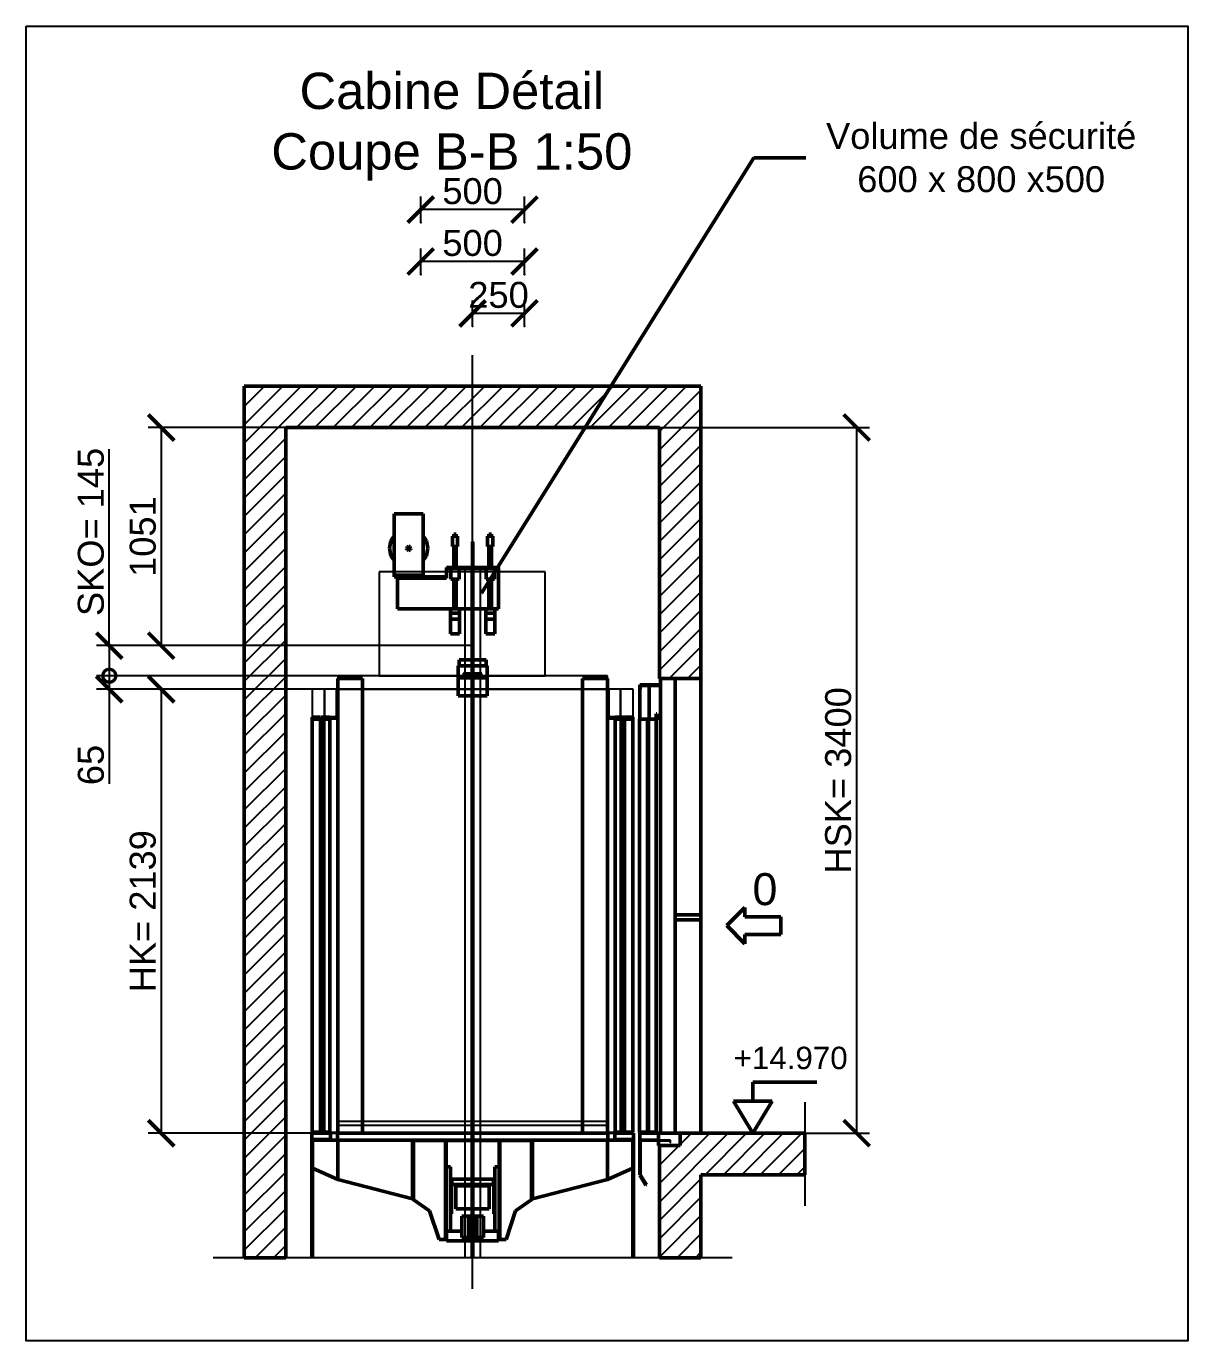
# Model space of a CAD drawing. Header units: millimetres. Extents: x -1795 to 75982, y -13206 to 25154.
# Drawn here: x 70388 to 75982, y -250 to 6083 of the extents above; entities that cross this region are included whole.
import ezdxf

# ---------------------------------------------------------------- set-up
doc = ezdxf.new("R2010")
doc.units = ezdxf.units.MM
doc.linetypes.add('AM_ISO02W050', pattern=[7.5, 6, -1.5])
doc.linetypes.add('AM_ISO08W050', pattern=[18, 12, -1.5, 3, -1.5])
for name, color, linetype, lineweight in [('AM_0', 7, 'Continuous', 50), ('AM_5', 3, 'Continuous', 25), ('LDCar-AM_0', 7, 'Continuous', 50), ('LDCar-AM_3', 6, 'AM_ISO02W050', 25), ('LDCar-AM_4', 3, 'Continuous', 25), ('LDCar-AM_6', 2, 'Continuous', 35), ('LDCar-AM_7', 4, 'AM_ISO08W050', 25), ('LDCarFrame-AM_0', 7, 'Continuous', 50), ('LDCarFrame-AM_3', 6, 'AM_ISO02W050', 25), ('LDCarFrame-AM_6', 2, 'Continuous', 35), ('LDForces-AM_0', 7, 'Continuous', 50), ('LDForces-AM_3', 6, 'AM_ISO02W050', 25), ('LDForces-AM_6', 2, 'Continuous', 35), ('LDGovernor-AM_0', 7, 'Continuous', 50), ('LDGovernor-AM_6', 2, 'Continuous', 35), ('LDGuides-AM_3', 6, 'AM_ISO02W050', 25), ('LDGuides-AM_6', 2, 'Continuous', 35), ('LDRefugeSpace-AM_3', 6, 'AM_ISO02W050', 25), ('LDRefugeSpace-AM_6', 2, 'Continuous', 35), ('LDShaft-AM_0', 7, 'Continuous', 50), ('LDShaft-AM_4', 3, 'Continuous', 25), ('LDShaft-AM_5', 3, 'Continuous', 25), ('LDShaft-AM_6', 2, 'Continuous', 35), ('LDShaft-AM_7', 4, 'AM_ISO08W050', 25), ('LDShaft-AM_8', 1, 'Continuous', 25)]:
    doc.layers.add(name, color=color, linetype=linetype, lineweight=lineweight)
doc.layers.add('AM_VIEWS', color=1, linetype='Continuous', lineweight=25, plot=False)
doc.styles.add('LD', font='ARIALUNI.TTF')
doc.dimstyles.new('LIFT', dxfattribs={"dimtxt": 2.5, "dimasz": 2.5, "dimexe": 1.25, "dimexo": 0, "dimgap": 0.5, "dimtad": 1, "dimdec": 0, "dimzin": 1, "dimdsep": 46, "dimtxsty": 'LD', "dimblk": 'ARCHTICK', "dimcen": 0, "dimdle": 1, "dimclrd": 3, "dimclre": 3, "dimclrt": 4, "dimadec": 0, "dimazin": 0, "dimtp": 0.1, "dimtm": 0.1, "dimtfac": 0.71, "dimtdec": 0, "dimtix": 1, "dimtmove": 0, "dimatfit": 3, "dimfxl": 1, "dimtolj": 1, "dimarcsym": 0})

# ---------------------------------------------------------------- blocks, each defined once
blk = doc.blocks.new('LD_20150423131208_0000014A')
at = {"layer": 'LDShaft-AM_8'}
for p, q in [((-2000, 22306.8), (-1636.8, 22670)), ((-2000, 22395.2), (-1725.2, 22670)), ((-2000, 22483.6), (-1813.6, 22670)), ((-2000, 22572), (-1902, 22670)), ((-2000, 22660.3), (-1990.3, 22670)), ((-1748.4, 22470), (-1548.4, 22670)), ((-1660, 22470), (-1460, 22670)), ((-1571.6, 22470), (-1371.6, 22670)), ((-1483.2, 22470), (-1283.2, 22670)), ((-1394.9, 22470), (-1194.9, 22670)), ((-1306.5, 22470), (-1106.5, 22670)), ((-1218.1, 22470), (-1018.1, 22670)), ((-1129.7, 22470), (-929.7, 22670)), ((-1041.3, 22470), (-841.3, 22670)), ((-952.9, 22470), (-752.9, 22670)), ((-864.5, 22470), (-664.5, 22670)), ((-776.1, 22470), (-576.1, 22670)), ((-687.7, 22470), (-487.7, 22670)), ((-599.4, 22470), (-399.4, 22670)), ((-511, 22470), (-311, 22670)), ((-422.6, 22470), (-222.6, 22670)), ((-334.2, 22470), (-134.2, 22670)), ((-245.8, 22470), (-45.8, 22670)), ((-157.4, 22470), (42.6, 22670)), ((-69, 22470), (131, 22670)), ((0, 22450.6), (200, 22650.6)), ((0, 22362.3), (200, 22562.3)), ((0, 22273.9), (200, 22473.9)), ((-2000, 22218.4), (-1800, 22418.4)), ((0, 22185.5), (200, 22385.5)), ((-2000, 22130), (-1800, 22330)), ((0, 22097.1), (200, 22297.1)), ((-2000, 22041.6), (-1800, 22241.6)), ((0, 22008.7), (200, 22208.7)), ((-2000, 21953.2), (-1800, 22153.2)), ((0, 21920.3), (200, 22120.3)), ((-2000, 21864.9), (-1800, 22064.9)), ((0, 21831.9), (200, 22031.9)), ((-2000, 21776.5), (-1800, 21976.5)), ((0, 21743.5), (200, 21943.5)), ((-2000, 21688.1), (-1800, 21888.1)), ((0, 21655.1), (200, 21855.1)), ((-2000, 21599.7), (-1800, 21799.7)), ((0, 21566.8), (200, 21766.8)), ((-2000, 21511.3), (-1800, 21711.3)), ((0, 21478.4), (200, 21678.4)), ((-2000, 21422.9), (-1800, 21622.9)), ((-2000, 21334.5), (-1800, 21534.5)), ((0, 21390), (200, 21590)), ((0, 21301.6), (200, 21501.6)), ((-2000, 21246.1), (-1800, 21446.1)), ((46.8, 21260), (200, 21413.2)), ((-2000, 21157.7), (-1800, 21357.7)), ((135.2, 21260), (200, 21324.8)), ((-2000, 21069.4), (-1800, 21269.4)), ((-2000, 20981), (-1800, 21181)), ((-2000, 20892.6), (-1800, 21092.6)), ((-2000, 20804.2), (-1800, 21004.2)), ((-2000, 20715.8), (-1800, 20915.8)), ((-2000, 20627.4), (-1800, 20827.4)), ((-2000, 20539), (-1800, 20739)), ((-2000, 20450.6), (-1800, 20650.6)), ((-2000, 20362.3), (-1800, 20562.3)), ((-2000, 20273.9), (-1800, 20473.9)), ((-2000, 20185.5), (-1800, 20385.5)), ((-2000, 20097.1), (-1800, 20297.1)), ((-2000, 20008.7), (-1800, 20208.7)), ((-2000, 19920.3), (-1800, 20120.3)), ((-2000, 19831.9), (-1800, 20031.9)), ((-2000, 19743.5), (-1800, 19943.5)), ((-2000, 19655.1), (-1800, 19855.1)), ((-2000, 19566.8), (-1800, 19766.8)), ((-2000, 19478.4), (-1800, 19678.4)), ((-2000, 19390), (-1800, 19590)), ((-2000, 19301.6), (-1800, 19501.6)), ((-2000, 19213.2), (-1800, 19413.2)), ((-2000, 19124.8), (-1800, 19324.8)), ((-2000, 19036.4), (-1800, 19236.4)), ((-2000, 18948), (-1800, 19148)), ((0, 18738.3), (331.7, 19070)), ((0, 18826.7), (243.3, 19070)), ((100, 19015.1), (154.9, 19070)), ((220.1, 18870), (420.1, 19070)), ((308.4, 18870), (508.4, 19070)), ((396.8, 18870), (596.8, 19070)), ((485.2, 18870), (685.2, 19070)), ((-2000, 18859.7), (-1800, 19059.7)), ((0, 18915.1), (94.9, 19010)), ((0, 19003.5), (6.5, 19010)), ((-2000, 18771.3), (-1800, 18971.3)), ((573.6, 18870), (700, 18996.4)), ((-2000, 18682.9), (-1800, 18882.9)), ((662, 18870), (700, 18908)), ((0, 18649.9), (200, 18849.9)), ((-2000, 18594.5), (-1800, 18794.5)), ((0, 18561.6), (200, 18761.6)), ((-2000, 18506.1), (-1800, 18706.1)), ((0, 18473.2), (200, 18673.2)), ((-1947.7, 18470), (-1800, 18617.7)), ((85.2, 18470), (200, 18584.8)), ((-1859.3, 18470), (-1800, 18529.3)), ((173.6, 18470), (200, 18496.4))]:
    blk.add_line(p, q, dxfattribs=at)
blk = doc.blocks.new('LD_20150423131208_0000014B')
at = {"layer": 'LDShaft-AM_0'}
for p, q in [((-857.2, 21672.4), (455.2, 23770)), ((455.2, 23770), (705.2, 23770))]:
    blk.add_line(p, q, dxfattribs=at)
blk.add_solid([(-950, 21524), (-881.9, 21687.8), (-832.5, 21656.9), (-950, 21524)], dxfattribs=at)
at = {"layer": 'LDShaft-AM_0', "insert": (1550, 23770), "char_height": 125, "attachment_point": 5, "style": 'LD'}
blk.add_mtext('\\fArial Unicode MS|b0|i0|u0;\\C256;Volume de sécurité\\P600 x 800 x500 ', dxfattribs=at)
blk = doc.blocks.new('LD_20150423131208_0000014C')
at = {"layer": 'LDShaft-AM_0'}
for p, q in [((-1820, 22670), (-2000, 22670)), ((-2000, 22670), (-2000, 18470)), ((-1800, 22670), (-1820, 22670)), ((0, 22670), (-1800, 22670)), ((20, 22670), (0, 22670)), ((200, 22670), (20, 22670)), ((200, 21260), (200, 22670)), ((-1800, 18470), (-1800, 22470)), ((-1800, 22470), (0, 22470)), ((0, 22470), (0, 21260)), ((0, 21260), (20, 21260)), ((20, 21260), (200, 21260)), ((200, 20122.5), (200, 21260)), ((75.5, 20122.5), (200, 20122.5)), ((200, 20097.5), (75.5, 20097.5)), ((200, 20097.5), (200, 20122.5)), ((200, 19070), (200, 20097.5)), ((100, 19069.9999), (100, 19010)), ((200, 19069.9999), (100, 19069.9999)), ((700, 19069.9999), (200, 19069.9999)), ((700, 18869.9999), (700, 19069.9999)), ((20, 19010), (0, 19010)), ((0, 19010), (0, 18470)), ((100, 19010), (20, 19010)), ((200, 18470), (200, 18869.9999)), ((200, 18869.9999), (700, 18869.9999)), ((-2000, 18470), (-1820, 18470)), ((-1820, 18470), (-1800, 18470)), ((0, 18470), (20, 18470)), ((20, 18470), (200, 18470))]:
    blk.add_line(p, q, dxfattribs=at)
blk = doc.blocks.new('_ArchTick')
at = {"color": 0, "linetype": 'ByBlock', "const_width": 0.15}
blk.add_lwpolyline([(-0.5, -0.5), (0.5, 0.5)], dxfattribs=at)
blk = doc.blocks.new('*D626')
at = {"layer": 'LDShaft-AM_5', "color": 3, "transparency": 16777216}
for p, q in [((73437.6, 4150), (74450.1, 4150)), ((74387.6, 4150), (74387.6, 750)), ((73437.6, 750), (74450.1, 750))]:
    blk.add_line(p, q, dxfattribs=at)
for p in [(73438.1, 4150), (73438.1, 750)]:
    blk.add_point(p, dxfattribs=at)
at = {"layer": 'LDShaft-AM_5', "color": 3, "transparency": 16777216, "xscale": 125, "yscale": 125, "zscale": 125}
for p, rotation in [((74387.6, 4150), 90), ((74387.6, 750), 270)]:
    blk.add_blockref('_ArchTick', p, dxfattribs=dict(at, rotation=rotation))
at = {"layer": 'LDShaft-AM_5', "color": 4, "transparency": 16777216, "insert": (74362.6, 2450), "char_height": 125, "attachment_point": 8, "rotation": 90, "style": 'LD'}
blk.add_mtext('HSK= 3400', dxfattribs=at)
blk = doc.blocks.new('*D628')
at = {"layer": 'AM_5', "color": 3, "transparency": 16777216}
for p, q in [((72287.6, 5137.5), (72287.6, 5262.5)), ((72787.6, 5137.5), (72787.6, 5262.5)), ((72787.6, 5200), (72287.6, 5200))]:
    blk.add_line(p, q, dxfattribs=at)
for p in [(72287.6, 5138), (72787.6, 5138)]:
    blk.add_point(p, dxfattribs=at)
at = {"layer": 'AM_5', "color": 3, "transparency": 16777216, "xscale": 125, "yscale": 125, "zscale": 125, "rotation": 180}
blk.add_blockref('_ArchTick', (72287.6, 5200), dxfattribs=at)
at = {"layer": 'AM_5', "color": 3, "transparency": 16777216, "xscale": 125, "yscale": 125, "zscale": 125}
blk.add_blockref('_ArchTick', (72787.6, 5200), dxfattribs=at)
at = {"layer": 'AM_5', "color": 4, "transparency": 16777216, "insert": (72537.6, 5225), "char_height": 125, "attachment_point": 8, "style": 'LD'}
blk.add_mtext('500', dxfattribs=at)
blk = doc.blocks.new('*D629')
at = {"layer": 'AM_5', "color": 3, "transparency": 16777216}
for p, q in [((72287.6, 4887.5), (72287.6, 5012.5)), ((72787.6, 4887.5), (72787.6, 5012.5)), ((72787.6, 4950), (72287.6, 4950))]:
    blk.add_line(p, q, dxfattribs=at)
for p in [(72287.6, 4888), (72787.6, 4888)]:
    blk.add_point(p, dxfattribs=at)
at = {"layer": 'AM_5', "color": 3, "transparency": 16777216, "xscale": 125, "yscale": 125, "zscale": 125, "rotation": 180}
blk.add_blockref('_ArchTick', (72287.6, 4950), dxfattribs=at)
at = {"layer": 'AM_5', "color": 3, "transparency": 16777216, "xscale": 125, "yscale": 125, "zscale": 125}
blk.add_blockref('_ArchTick', (72787.6, 4950), dxfattribs=at)
at = {"layer": 'AM_5', "color": 4, "transparency": 16777216, "insert": (72537.6, 4975), "char_height": 125, "attachment_point": 8, "style": 'LD'}
blk.add_mtext('500', dxfattribs=at)
blk = doc.blocks.new('*D630')
at = {"layer": 'AM_5', "color": 3, "transparency": 16777216}
for p, q in [((72537.6, 4637.5), (72537.6, 4762.5)), ((72787.6, 4637.5), (72787.6, 4762.5)), ((72787.6, 4700), (72537.6, 4700))]:
    blk.add_line(p, q, dxfattribs=at)
for p in [(72537.6, 4638), (72787.6, 4638)]:
    blk.add_point(p, dxfattribs=at)
at = {"layer": 'AM_5', "color": 3, "transparency": 16777216, "xscale": 125, "yscale": 125, "zscale": 125}
blk.add_blockref('_ArchTick', (72537.6, 4700), dxfattribs=at)
at = {"layer": 'AM_5', "color": 3, "transparency": 16777216, "xscale": 125, "yscale": 125, "zscale": 125, "rotation": 180}
blk.add_blockref('_ArchTick', (72787.6, 4700), dxfattribs=at)
at = {"layer": 'AM_5', "color": 4, "transparency": 16777216, "insert": (72662.6, 4725), "char_height": 125, "attachment_point": 8, "style": 'LD'}
blk.add_mtext('250', dxfattribs=at)
blk = doc.blocks.new('LD_20150423131208_0000014E')
at = {"layer": 'LDShaft-AM_4'}
blk.add_line((700, 150), (700, -350.0001), dxfattribs=at)
blk = doc.blocks.new('LD_20150423131208_0000014F')
at = {"layer": 'LDShaft-AM_0'}
for p, q in [((20.5, 2190), (-50, 2190)), ((-50, 2190), (-50, 0)), ((20.5, 0), (20.5, 2190)), ((-50, 0), (20.5, 0))]:
    blk.add_line(p, q, dxfattribs=at)
blk = doc.blocks.new('LD_20150423131208_00000150')
at = {"layer": 'LDShaft-AM_0'}
for p, q in [((700, 0), (-5, 0)), ((-5, 0), (-5, -60)), ((700, -0.0001), (700, 0)), ((-5, -60), (100, -60))]:
    blk.add_line(p, q, dxfattribs=at)
blk = doc.blocks.new('LD_20150423131208_00000151')
at = {"layer": 'LDCar-AM_0'}
for p, q in [((-150, 2160), (-150, 2140)), ((-50, 2160), (-150, 2160)), ((-147, 2140), (-147, 2157)), ((-147, 2157), (-50, 2157)), ((-104, 1995), (-104, 2157)), ((-104, 2157), (-104, 1995)), ((-150, 2140), (-150, 1995)), ((-150, 2140), (-147, 2140)), ((-113, 1995), (-151, 1995)), ((-151, 1995), (-151, 5)), ((-113, 5), (-113, 1995)), ((-70, 1995), (-108, 1995)), ((-108, 1995), (-108, 5)), ((-67, 2020), (-70, 2020)), ((-70, 2020), (-70, 2000)), ((-70, 2000), (-50, 2000)), ((-70, 5), (-70, 1995)), ((-67, 2003), (-67, 2020)), ((-50, 2003), (-67, 2003)), ((-151, 5), (-113, 5)), ((-150, 5), (-150, 0)), ((-60, 0), (-150, 0)), ((-150, 0), (-150, -34)), ((-150, 0), (-104, 0)), ((-108, 5), (-70, 5)), ((-104, 0), (-104, 5)), ((-104, 5), (-104, 0)), ((-104, 0), (-50, 0)), ((-60, -34), (-60, 0)), ((-147, -34), (-150, -34)), ((-150, -34), (-150, -200)), ((-150, -34), (-60, -34)), ((-147, -200), (-147, -34)), ((-150, -200), (-147, -200)), ((-147.2, -200.2), (-149.8, -201.8)), ((-149.8, -201.8), (-119.8, -250.8)), ((-117.2, -249.2), (-147.2, -200.2)), ((-119.8, -250.8), (-117.2, -249.2))]:
    blk.add_line(p, q, dxfattribs=at)
at = {"layer": 'LDCar-AM_3'}
for p, q in [((-113, 1995), (-151, 1995)), ((-151, 1995), (-151, 5)), ((-113, 5), (-113, 1995)), ((-70, 1995), (-108, 1995)), ((-108, 1995), (-108, 5)), ((-70, 5), (-70, 1995)), ((-151, 5), (-113, 5)), ((-108, 5), (-70, 5))]:
    blk.add_line(p, q, dxfattribs=at)
at = {"layer": 'LDCar-AM_7'}
for p, q in [((-147, -34), (-147, -37)), ((-1, -34), (-147, -34)), ((-147, -37), (-4, -37)), ((-4, -37), (-4, -46)), ((-4, -46), (-1, -46)), ((-1, -46), (-1, -34))]:
    blk.add_line(p, q, dxfattribs=at)
blk = doc.blocks.new('LD_ENTRY_R')
for p, q in [((0, 0), (141, 141)), ((141, 70), (141, 141)), ((0, 0), (141, -141)), ((141, 70), (422, 70)), ((422, -70), (422, 70)), ((141, -70), (422, -70)), ((141, -70), (141, -141))]:
    blk.add_line(p, q)
blk = doc.blocks.new('LD_20150423131208_00000152')
at = {"layer": 'LDCar-AM_0', "xscale": 0.617, "yscale": 0.617, "zscale": 0.617}
blk.add_blockref('LD_ENTRY_R', (0, 0), dxfattribs=at)
at = {"layer": 'LDCar-AM_0', "style": 'LD'}
blk.add_text('0', height=154.25, dxfattribs=at).set_placement((123.4, 98.72))
blk = doc.blocks.new('LD_ENTRY_FLOOR_R')
for p, q in [((0, 0), (-150, 250)), ((150, 250), (0, 0))]:
    blk.add_line(p, q)
at = {"layer": 'AM_0'}
for p, q in [((0, 398), (500, 398)), ((0, 250), (0, 398)), ((-150, 250), (150, 250))]:
    blk.add_line(p, q, dxfattribs=at)
blk = doc.blocks.new('LD_20150423131208_00000153')
at = {"layer": 'LDCar-AM_0', "xscale": 0.617, "yscale": 0.617, "zscale": 0.617}
blk.add_blockref('LD_ENTRY_FLOOR_R', (0, 0), dxfattribs=at)
at = {"layer": 'LDCar-AM_0', "style": 'LD'}
blk.add_text('+14.970', height=107.975, dxfattribs=at).set_placement((-92.55, 308.5))
blk = doc.blocks.new('LD_20150423131208_00000154')
at = {"layer": 'LDShaft-AM_7'}
blk.add_line((0, -750), (0, 3750), dxfattribs=at)
blk = doc.blocks.new('LD_20150423131208_00000155')
at = {"layer": 'LDCar-AM_3'}
for p, q in [((650, 2204), (-650, 2204)), ((-650, 2204), (-650, 2139)), ((650, 2139), (650, 2204)), ((-773, 2139), (-773, 4)), ((-713, 2139), (-773, 2139)), ((-713, 4), (-713, 2139)), ((-713, 2139), (-713, 4)), ((-650, 2139), (-713, 2139)), ((-650, 2139), (-650, 4)), ((650, 2139), (-650, 2139)), ((-650, 4), (-650, 2139)), ((-650, 2139), (650, 2139)), ((650, 4), (650, 2139)), ((650, 2139), (650, 4)), ((713, 2139), (650, 2139)), ((713, 4), (713, 2139)), ((713, 2139), (713, 4)), ((773, 2139), (713, 2139)), ((773, 4), (773, 2139)), ((-773, 4), (-713, 4)), ((-713, 4), (-650, 4)), ((-651.5, 4), (-686.5, 4)), ((-686.5, 4), (-686.5, 0)), ((-686.5, 0), (-651.5, 0)), ((-651.5, 0), (-651.5, 4)), ((651.5, 4), (-651.5, 4)), ((-651.5, 4), (-651.5, 0)), ((-651.5, 0), (651.5, 0)), ((-650, 4), (650, 4)), ((650, 4), (713, 4)), ((686.5, 4), (651.5, 4)), ((651.5, 4), (651.5, 0)), ((651.5, 0), (651.5, 4)), ((651.5, 0), (686.5, 0)), ((686.5, 0), (686.5, 4)), ((713, 4), (773, 4))]:
    blk.add_line(p, q, dxfattribs=at)
blk = doc.blocks.new('LD_20150423131208_00000156')
at = {"layer": 'LDRefugeSpace-AM_3'}
for p, q in [((400, 250), (-400, 250)), ((-400, 250), (-400, -250)), ((400, -250), (400, 250)), ((-400, -250), (400, -250))]:
    blk.add_line(p, q, dxfattribs=at)
blk = doc.blocks.new('LD_20150423131208_00000157')
at = {"layer": 'LDCarFrame-AM_0'}
for p, q in [((651.5, 33), (-651.5, 33)), ((-651.5, 33), (-651.5, 0)), ((-651.5, 0), (651.5, 0)), ((651.5, 0), (651.5, 33))]:
    blk.add_line(p, q, dxfattribs=at)
blk = doc.blocks.new('LD_20150423131208_00000158')
at = {"layer": 'LDForces-AM_3'}
for p, q in [((-3.7, 0), (-4, 0)), ((-4, 0), (-4, -3449)), ((-3.7, 0), (-4, 0)), ((-4, 0), (-3.7, 0)), ((-3.7, 0), (-4, 0)), ((-4, 0), (-4, -2937)), ((-2.8, 0), (-3.7, 0)), ((-3.7, 0), (-3.7, -3449)), ((-3.7, -3449), (-3.7, 0)), ((-2.8, 0), (-3.7, 0)), ((-1.5, 0), (-2.8, 0)), ((-2.8, 0), (-2.8, -3449)), ((-2.8, -3449), (-2.8, 0)), ((-1.5, 0), (-2.8, 0)), ((0, 0), (-1.5, 0)), ((-1.5, 0), (-1.5, -3449)), ((-1.5, -3449), (-1.5, 0)), ((0, 0), (-1.5, 0)), ((1.5, 0), (0, 0)), ((0, 0), (0, -3449)), ((0, -3449), (0, 0)), ((1.5, 0), (0, 0)), ((2.8, 0), (1.5, 0)), ((1.5, 0), (1.5, -3449)), ((1.5, -3449), (1.5, 0)), ((2.8, 0), (1.5, 0)), ((3.7, 0), (2.8, 0)), ((2.8, 0), (2.8, -3449)), ((2.8, -3449), (2.8, 0)), ((3.7, 0), (2.8, 0)), ((4, 0), (3.7, 0)), ((3.7, 0), (3.7, -3449)), ((3.7, -3449), (3.7, 0)), ((3.7, 0), (4, 0)), ((4, 0), (3.7, 0)), ((4, 0), (3.7, 0)), ((4, -3449), (4, 0)), ((4, -2937), (4, 0)), ((-3.7, 0), (-2.8, 0)), ((-2.8, 0), (-3.7, 0)), ((-2.8, 0), (-1.5, 0)), ((-1.5, 0), (-2.8, 0)), ((-1.5, 0), (0, 0)), ((0, 0), (-1.5, 0)), ((0, 0), (1.5, 0)), ((1.5, 0), (0, 0)), ((1.5, 0), (2.8, 0)), ((2.8, 0), (1.5, 0)), ((2.8, 0), (3.7, 0)), ((3.7, 0), (2.8, 0)), ((-3.7, -443), (-4, -443)), ((-4, -443), (-4, -2937)), ((-2.8, -442.9), (-3.7, -443)), ((-1.5, -442.9), (-2.8, -442.9)), ((0, -442.9), (-1.5, -442.9)), ((1.5, -442.9), (0, -442.9)), ((2.8, -442.9), (1.5, -442.9)), ((3.7, -443), (2.8, -442.9)), ((4, -443), (3.7, -443)), ((4, -2937), (4, -443)), ((-3.7, -609), (-4, -609)), ((-4, -609), (-4, -3449)), ((-3.7, -3449), (-3.7, -609)), ((-2.8, -609), (-3.7, -609)), ((-3.7, -609), (-3.7, -3449)), ((-2.8, -3449), (-2.8, -609)), ((-1.5, -609), (-2.8, -609)), ((-2.8, -609), (-2.8, -3449)), ((-1.5, -3449), (-1.5, -609)), ((0, -609), (-1.5, -609)), ((-1.5, -609), (-1.5, -3449)), ((0, -3449), (0, -609)), ((1.5, -609), (0, -609)), ((0, -609), (0, -3449)), ((1.5, -3449), (1.5, -609)), ((2.8, -609), (1.5, -609)), ((1.5, -609), (1.5, -3449)), ((2.8, -3449), (2.8, -609)), ((3.7, -609), (2.8, -609)), ((2.8, -609), (2.8, -3449)), ((3.7, -3449), (3.7, -609)), ((4, -609), (3.7, -609)), ((3.7, -609), (3.7, -3449)), ((4, -3449), (4, -609)), ((-3.7, -2937), (-4, -2937)), ((-4, -2937), (-3.7, -2937)), ((-4, -2937), (-3.7, -2937)), ((-4, -2937), (-3.7, -2937)), ((-2.8, -2936.9), (-3.7, -2937)), ((-3.7, -2937), (-2.8, -2936.9)), ((-3.7, -2937), (-2.8, -2937.1)), ((-3.7, -2937), (-2.8, -2937)), ((-1.5, -2936.9), (-2.8, -2936.9)), ((-2.8, -2936.9), (-1.5, -2936.9)), ((-2.8, -2937), (-1.5, -2937)), ((-2.8, -2937.1), (-1.5, -2937.1)), ((0, -2936.9), (-1.5, -2936.9)), ((-1.5, -2936.9), (0, -2936.9)), ((-1.5, -2937), (0, -2937)), ((-1.5, -2937.1), (0, -2937.1)), ((0, -2976.5), (-1.5, -2976.8)), ((1.5, -2936.9), (0, -2936.9)), ((0, -2936.9), (1.5, -2936.9)), ((0, -2937), (1.5, -2937)), ((0, -2937.1), (1.5, -2937.1)), ((1.5, -2976.8), (0, -2976.5)), ((2.8, -2936.9), (1.5, -2936.9)), ((1.5, -2936.9), (2.8, -2936.9)), ((1.5, -2937), (2.8, -2937)), ((1.5, -2937.1), (2.8, -2937.1)), ((3.7, -2937), (2.8, -2936.9)), ((2.8, -2936.9), (3.7, -2937)), ((2.8, -2937.1), (3.7, -2937)), ((2.8, -2937), (3.7, -2937)), ((3.7, -2937), (4, -2937)), ((4, -2937), (3.7, -2937)), ((3.7, -2937), (4, -2937)), ((3.7, -2937), (4, -2937)), ((-3.7, -2979), (-4, -2980.5)), ((-4, -2980.5), (-3.7, -2982)), ((-2.8, -2977.7), (-3.7, -2979)), ((-3.7, -2982), (-2.8, -2983.3)), ((-1.5, -2976.8), (-2.8, -2977.7)), ((-2.8, -2983.3), (-1.5, -2984.2)), ((-1.5, -2984.2), (0, -2984.5)), ((0, -2984.5), (1.5, -2984.2)), ((2.8, -2977.7), (1.5, -2976.8)), ((1.5, -2984.2), (2.8, -2983.3)), ((3.7, -2979), (2.8, -2977.7)), ((2.8, -2983.3), (3.7, -2982)), ((4, -2980.5), (3.7, -2979)), ((3.7, -2982), (4, -2980.5))]:
    blk.add_line(p, q, dxfattribs=at)
blk = doc.blocks.new('*D642')
at = {"layer": 'LDShaft-AM_5', "color": 3, "transparency": 16777216}
for p, q in [((72537.6, 4150), (70975.1, 4150)), ((71037.6, 4150), (71037.6, 3099)), ((72537.6, 3099), (70975.1, 3099))]:
    blk.add_line(p, q, dxfattribs=at)
for p in [(72537.1, 4150), (72537.1, 3099)]:
    blk.add_point(p, dxfattribs=at)
at = {"layer": 'LDShaft-AM_5', "color": 3, "transparency": 16777216, "xscale": 125, "yscale": 125, "zscale": 125}
for p, rotation in [((71037.6, 4150), 90), ((71037.6, 3099), 270)]:
    blk.add_blockref('_ArchTick', p, dxfattribs=dict(at, rotation=rotation))
at = {"layer": 'LDShaft-AM_5', "color": 4, "transparency": 16777216, "insert": (71012.6, 3624.5), "char_height": 125, "attachment_point": 8, "rotation": 90, "style": 'LD'}
blk.add_mtext('1051', dxfattribs=at)
blk = doc.blocks.new('_DotSmall')
at = {"color": 0, "linetype": 'ByBlock', "const_width": 0.5}
blk.add_lwpolyline([(-0.0625, 0, 1), (0.0625, 0, 1)], format="xyb", close=True, dxfattribs=at)
blk = doc.blocks.new('*D643')
at = {"layer": 'LDShaft-AM_5', "color": 3, "transparency": 16777216}
for p, q in [((70787.6, 3099), (70787.6, 4045)), ((72537.6, 3099), (70725.1, 3099)), ((70787.6, 3099), (70787.6, 2954)), ((72537.6, 2954), (70725.1, 2954))]:
    blk.add_line(p, q, dxfattribs=at)
for p in [(72537.1, 3099), (72537.1, 2954)]:
    blk.add_point(p, dxfattribs=at)
at = {"layer": 'LDShaft-AM_5', "color": 3, "transparency": 16777216, "xscale": 125, "yscale": 125, "zscale": 125}
for name, p, rotation in [('_ArchTick', (70787.6, 3099), 270), ('_DotSmall', (70787.6, 2954), 90)]:
    blk.add_blockref(name, p, dxfattribs=dict(at, rotation=rotation))
at = {"layer": 'LDShaft-AM_5', "color": 4, "transparency": 16777216, "insert": (70762.6, 3647), "char_height": 125, "attachment_point": 8, "rotation": 90, "style": 'LD'}
blk.add_mtext('SKO= 145', dxfattribs=at)
blk = doc.blocks.new('*D644')
at = {"layer": 'LDShaft-AM_5', "color": 3, "transparency": 16777216}
for p, q in [((72537.6, 2889), (70975.1, 2889)), ((71037.6, 2889), (71037.6, 750)), ((72537.6, 750), (70975.1, 750))]:
    blk.add_line(p, q, dxfattribs=at)
for p in [(72537.1, 2889), (72537.1, 750)]:
    blk.add_point(p, dxfattribs=at)
at = {"layer": 'LDShaft-AM_5', "color": 3, "transparency": 16777216, "xscale": 125, "yscale": 125, "zscale": 125}
for p, rotation in [((71037.6, 2889), 90), ((71037.6, 750), 270)]:
    blk.add_blockref('_ArchTick', p, dxfattribs=dict(at, rotation=rotation))
at = {"layer": 'LDShaft-AM_5', "color": 4, "transparency": 16777216, "insert": (71012.6, 1819.5), "char_height": 125, "attachment_point": 8, "rotation": 90, "style": 'LD'}
blk.add_mtext('HK= 2139', dxfattribs=at)
blk = doc.blocks.new('*D645')
at = {"layer": 'LDShaft-AM_5', "color": 3, "transparency": 16777216}
for p, q in [((72537.6, 2954), (70725.1, 2954)), ((70787.6, 2954), (70787.6, 2889)), ((72537.6, 2889), (70725.1, 2889)), ((70787.6, 2889), (70787.6, 2434))]:
    blk.add_line(p, q, dxfattribs=at)
for p in [(72537.1, 2954), (72537.1, 2889)]:
    blk.add_point(p, dxfattribs=at)
at = {"layer": 'LDShaft-AM_5', "color": 3, "transparency": 16777216, "xscale": 125, "yscale": 125, "zscale": 125}
for name, p, rotation in [('_DotSmall', (70787.6, 2954), 270), ('_ArchTick', (70787.6, 2889), 90)]:
    blk.add_blockref(name, p, dxfattribs=dict(at, rotation=rotation))
at = {"layer": 'LDShaft-AM_5', "color": 4, "transparency": 16777216, "insert": (70762.6, 2524), "char_height": 125, "attachment_point": 8, "rotation": 90, "style": 'LD'}
blk.add_mtext('65', dxfattribs=at)
blk = doc.blocks.new('LD_20150423131208_00000159')
at = {"layer": 'LDCar-AM_0'}
for p, q in [((-122, 2139), (-125, 2139)), ((-125, 2139), (-125, 2000)), ((-122, 2003), (-122, 2139)), ((-125, 2000), (-90, 2000)), ((-90, 2003), (-122, 2003)), ((-87.5, 2003), (-90, 2003)), ((-90, 2000), (-90, 2003)), ((-90, 2000), (-87.5, 2000)), ((-47.5, 2005), (-87.5, 2005)), ((-87.5, 2005), (-87.5, 5)), ((-47.5, 5), (-47.5, 2005)), ((-45, 2003), (-47.5, 2003)), ((-47.5, 2000), (-45, 2000)), ((-45, 2000), (-45, 2003)), ((-2.5, 2005), (-42.5, 2005)), ((-42.5, 2005), (-42.5, 5)), ((-2.5, 5), (-2.5, 2005)), ((0, 0), (-90, 0)), ((-90, 0), (-90, -30)), ((-87.5, 5), (-47.5, 5)), ((-42.5, 5), (-2.5, 5)), ((0, -30), (0, 0)), ((-125, -33), (-125, -223)), ((-3, -33), (-125, -33)), ((-90, -30), (0, -30)), ((0, -30), (-3, -30)), ((-3, -30), (-3, -600)), ((-3, -168), (-3, -33)), ((0, -600), (0, -30)), ((-125, -223), (-3, -168))]:
    blk.add_line(p, q, dxfattribs=at)
at = {"layer": 'LDCar-AM_3'}
for p, q in [((-47.5, 1990), (-87.5, 1990)), ((-87.5, 1990), (-87.5, 0)), ((-47.5, 0), (-47.5, 1990)), ((-2.5, 1990), (-42.5, 1990)), ((-42.5, 1990), (-42.5, 0)), ((-2.5, 0), (-2.5, 1990)), ((-87.5, 0), (-47.5, 0)), ((-42.5, 0), (-2.5, 0))]:
    blk.add_line(p, q, dxfattribs=at)
blk = doc.blocks.new('LD_20150423131208_0000015A')
at = {"layer": 'LDCar-AM_0'}
for p, q in [((125, 2139), (122, 2139)), ((122, 2139), (122, 2003)), ((125, 2000), (125, 2139)), ((2.5, 2005), (2.5, 5)), ((42.5, 2005), (2.5, 2005)), ((42.5, 5), (42.5, 2005)), ((47.5, 2003), (45, 2003)), ((45, 2003), (45, 2000)), ((45, 2000), (47.5, 2000)), ((47.5, 2005), (47.5, 5)), ((87.5, 2005), (47.5, 2005)), ((87.5, 5), (87.5, 2005)), ((122, 2003), (87.5, 2003)), ((87.5, 2000), (125, 2000)), ((0, 0), (0, -30)), ((90, 0), (0, 0)), ((2.5, 5), (42.5, 5)), ((47.5, 5), (87.5, 5)), ((90, -30), (90, 0)), ((3, -30), (0, -30)), ((0, -30), (0, -600)), ((0, -30), (90, -30)), ((3, -600), (3, -30)), ((125, -33), (3, -33)), ((3, -33), (3, -168)), ((125, -223), (125, -33)), ((3, -168), (125, -223))]:
    blk.add_line(p, q, dxfattribs=at)
at = {"layer": 'LDCar-AM_3'}
for p, q in [((42.5, 1990), (2.5, 1990)), ((2.5, 1990), (2.5, 0)), ((42.5, 0), (42.5, 1990)), ((87.5, 1990), (47.5, 1990)), ((47.5, 1990), (47.5, 0)), ((87.5, 0), (87.5, 1990)), ((2.5, 0), (42.5, 0)), ((47.5, 0), (87.5, 0))]:
    blk.add_line(p, q, dxfattribs=at)
blk = doc.blocks.new('LD_20150423131208_0000015B')
at = {"layer": 'LDCarFrame-AM_0'}
for p, q in [((70, 2284), (-70, 2284)), ((-70, 2284), (-70, 2281)), ((-70, 2281), (-70, 2230)), ((70, 2281), (70, 2284)), ((70, 2230), (70, 2281)), ((-530, 2223.5), (-650, 2223.5)), ((-650, 2223.5), (-650, 33)), ((-530, 33), (-530, 2223.5)), ((-70, 2230), (-70, 2227)), ((70, 2230), (-70, 2230)), ((-70, 2230), (70, 2230)), ((-70, 2227), (-70, 2140)), ((-70, 2227), (70, 2227)), ((70, 2227), (70, 2230)), ((70, 2140), (70, 2227)), ((650, 2223.5), (530, 2223.5)), ((530, 2223.5), (530, 33)), ((650, 33), (650, 2223.5)), ((-70, 2140), (70, 2140)), ((-289, 0), (-650, 0)), ((-650, 0), (-650, -190)), ((-289, 0), (-289, -286)), ((-131, 0), (-289, 0)), ((-131, 0), (-131, -194)), ((-131, -3), (-131, 0)), ((131, 0), (-131, 0)), ((131, -194), (131, 0)), ((131, 0), (131, -3)), ((289, 0), (131, 0)), ((289, -286), (289, 0)), ((650, 0), (289, 0)), ((650, -190), (650, 0)), ((-131, -3), (-286, -3)), ((-286, -3), (-286, -286)), ((-286, -286), (-286, -3)), ((-286, -3), (-131, -3)), ((-284, -285), (-284, -3)), ((-131, -129), (-131, -3)), ((-128, -194), (-128, -3)), ((-128, -3), (128, -3)), ((128, -3), (128, -194)), ((131, -3), (131, -129)), ((286, -3), (131, -3)), ((131, -3), (286, -3)), ((284, -3), (284, -285)), ((286, -286), (286, -3)), ((286, -3), (286, -286)), ((-107, -129), (-128, -129)), ((-107, -439), (-107, -129)), ((-107, -189), (-107, -355)), ((-100, -189), (-107, -189)), ((100, -189), (-100, -189)), ((-100, -189), (-100, -215)), ((100, -215), (100, -189)), ((107, -189), (100, -189)), ((128, -129), (107, -129)), ((107, -129), (107, -439)), ((107, -355), (107, -189)), ((-650, -190), (-289, -283.7)), ((-131, -194), (-131, -200)), ((-131, -194), (-128, -194)), ((-131, -200), (-128, -200)), ((-128, -200), (-131, -200)), ((-131, -200), (-131, -255)), ((-128, -200), (-128, -194)), ((-128, -255), (-128, -200)), ((-102, -355), (-102, -194)), ((-102, -194), (-100, -194)), ((-100, -215), (100, -215)), ((100, -194), (102, -194)), ((102, -194), (102, -355)), ((128, -194), (128, -200)), ((128, -194), (131, -194)), ((128, -200), (131, -200)), ((131, -200), (128, -200)), ((128, -200), (128, -255)), ((131, -200), (131, -194)), ((131, -255), (131, -200)), ((289, -283.7), (650, -190)), ((-289, -286), (-286, -286)), ((-286, -284.5), (-284, -285)), ((-286, -286), (-207, -342)), ((-128, -255), (-131, -255)), ((-131, -255), (-131, -294)), ((-131, -255), (-128, -255)), ((-128, -294), (-131, -294)), ((-131, -294), (-131, -479)), ((-131, -294), (-128, -294)), ((-128, -294), (-128, -255)), ((-128, -479), (-128, -294)), ((131, -255), (128, -255)), ((128, -255), (128, -294)), ((128, -255), (131, -255)), ((131, -294), (128, -294)), ((128, -294), (128, -479)), ((128, -294), (131, -294)), ((131, -294), (131, -255)), ((131, -479), (131, -294)), ((207, -342), (286, -286)), ((284, -285), (286, -284.5)), ((286, -286), (289, -286)), ((-207, -342), (-161, -479)), ((-107, -355), (-102, -355)), ((102, -355), (107, -355)), ((161, -479), (207, -342)), ((-125, -439), (-125, -485)), ((-52, -439), (-125, -439)), ((125, -439), (52, -439)), ((125, -485), (125, -439)), ((-161, -479), (-131, -479)), ((-131, -479), (-128, -479)), ((-128, -479), (-125, -479)), ((-125, -485), (125, -485)), ((125, -479), (128, -479)), ((128, -479), (131, -479)), ((131, -479), (161, -479))]:
    blk.add_line(p, q, dxfattribs=at)
at = {"layer": 'LDCarFrame-AM_3'}
for p, q in [((-45, 2250), (-45, 2242)), ((45, 2250), (-45, 2250)), ((-45, 2242), (45, 2242)), ((-41.9, 2250.6), (-42.8, 2250)), ((-42.8, 2242), (-41.9, 2241.4)), ((-40, 2251), (-41.9, 2250.6)), ((-41.9, 2241.4), (-40, 2241)), ((-38.1, 2250.6), (-40, 2251)), ((-40, 2241), (-38.1, 2241.4)), ((-37.2, 2250), (-38.1, 2250.6)), ((-38.1, 2241.4), (-37.2, 2242)), ((45, 2242), (45, 2250)), ((-648, 90), (-648, 70)), ((648, 90), (-648, 90)), ((-648, 70), (-648, 0)), ((648, 70), (-648, 70)), ((648, 70), (648, 90)), ((648, 0), (648, 70)), ((-648, 0), (648, 0))]:
    blk.add_line(p, q, dxfattribs=at)
blk = doc.blocks.new('LD_20150423131208_0000015C')
at = {"layer": 'LDGuides-AM_3'}
for p, q in [((-5, 2143.5), (-37.5, 2143.5)), ((-37.5, 2143.5), (-37.5, -1176.5)), ((5, 2143.5), (-5, 2143.5)), ((-5, 2143.5), (-5, -1176.5)), ((-5, -1176.5), (-5, 2143.5)), ((5, 2143.5), (-5, 2143.5)), ((-5, 2143.5), (-5, -1176.5)), ((5, -1176.5), (5, 2143.5)), ((5, -1176.5), (5, 2143.5)), ((37.5, 2143.5), (5, 2143.5)), ((5, 2143.5), (5, -1176.5)), ((37.5, -1176.5), (37.5, 2143.5))]:
    blk.add_line(p, q, dxfattribs=at)
blk = doc.blocks.new('LD_20150423131208_0000015D')
at = {"layer": 'LDCarFrame-AM_0'}
for p, q in [((80, 55), (-80, 55)), ((-80, 55), (-80, -55)), ((80, -55), (80, 55)), ((-80, -55), (80, -55))]:
    blk.add_line(p, q, dxfattribs=at)
blk = doc.blocks.new('LD_20150423131208_0000015E')
at = {"layer": 'LDGovernor-AM_0'}
for p, q in [((70, 166), (-70, 166)), ((-70, 166), (-70, -130)), ((70, -130), (70, 166)), ((-85.9, 35.6), (-93, 0)), ((-93, 0), (-85.9, -35.6)), ((-70, 59.4), (-85.9, 35.6)), ((-9.2, 3.8), (-10, 0)), ((-10, 0), (-9.2, -3.8)), ((-7.1, 7.1), (-9.2, 3.8)), ((-3.8, 9.2), (-7.1, 7.1)), ((0, 10), (-3.8, 9.2)), ((3.8, 9.2), (0, 10)), ((7.1, 7.1), (3.8, 9.2)), ((9.2, 3.8), (7.1, 7.1)), ((10, 0), (9.2, 3.8)), ((9.2, -3.8), (10, 0)), ((85.9, 35.6), (70, 59.4)), ((93, 0), (85.9, 35.6)), ((85.9, -35.6), (93, 0)), ((-85.9, -35.6), (-70, -59.4)), ((-9.2, -3.8), (-7.1, -7.1)), ((-7.1, -7.1), (-3.8, -9.2)), ((-3.8, -9.2), (0, -10)), ((0, -10), (3.8, -9.2)), ((3.8, -9.2), (7.1, -7.1)), ((7.1, -7.1), (9.2, -3.8)), ((70, -59.4), (85.9, -35.6)), ((433, -92), (183, -92)), ((183, -92), (183, -98)), ((203, -98), (183, -98)), ((183, -98), (183, -144)), ((183, -98), (433, -98)), ((243, -98), (203, -98)), ((203, -98), (203, -148)), ((373, -98), (243, -98)), ((243, -148), (243, -98)), ((413, -98), (373, -98)), ((373, -98), (373, -148)), ((433, -98), (413, -98)), ((413, -148), (413, -98)), ((433, -98), (433, -92)), ((433, -292), (433, -98)), ((50, -130), (-70, -130)), ((-70, -130), (-70, -138)), ((-70, -130), (70, -130)), ((-70, -138), (50, -138)), ((-53, -138), (-53, -144)), ((183, -138), (-53, -138)), ((-53, -144), (-53, -292)), ((183, -144), (-53, -144)), ((-53, -144), (183, -144)), ((50, -138), (50, -130)), ((183, -144), (183, -138)), ((203, -148), (243, -148)), ((373, -148), (413, -148)), ((-53, -292), (183, -292)), ((183, -292), (217, -292)), ((229, -292), (387, -292)), ((399, -292), (433, -292))]:
    blk.add_line(p, q, dxfattribs=at)
blk = doc.blocks.new('LD_20150423131208_0000015F')
at = {"layer": 'LDCarFrame-AM_0'}
for p, q in [((65, 81), (-65, 81)), ((-65, 81), (-65, 51)), ((65, 51), (65, 81)), ((-65, 51), (65, 51))]:
    blk.add_line(p, q, dxfattribs=at)
blk = doc.blocks.new('LD_20150423131208_00000160')
at = {"layer": 'LDCarFrame-AM_0'}
for p, q in [((-52, 51), (-52, -51)), ((-20, 51), (-52, 51)), ((-20, -51), (-20, 51)), ((-20, 51), (-20, -51)), ((-15, 51), (-20, 51)), ((-6, 51), (-15, 51)), ((-6, -51), (-6, 51)), ((6, 51), (-6, 51)), ((15, 51), (6, 51)), ((6, 51), (6, -51)), ((20, 51), (15, 51)), ((20, -51), (20, 51)), ((20, 51), (20, -51)), ((52, 51), (20, 51)), ((52, -51), (52, 51)), ((-52, -51), (-20, -51)), ((-20, -51), (-15, -51)), ((-15, -51), (-6, -51)), ((-6, -51), (6, -51)), ((6, -51), (15, -51)), ((15, -51), (20, -51)), ((20, -51), (52, -51))]:
    blk.add_line(p, q, dxfattribs=at)
blk = doc.blocks.new('LD_20150423131208_00000162')
at = {"layer": 'LDForces-AM_0'}
for p, q in [((-96.5, 470), (-97.5, 470)), ((-97.5, 470), (-97.5, 420)), ((-96.5, 470), (-97.5, 470)), ((-97.5, 470), (-97.5, 420)), ((-93.8, 470), (-96.5, 470)), ((-93.8, 470), (-96.5, 470)), ((-89.8, 470), (-93.8, 470)), ((-89.8, 470), (-93.8, 470)), ((-90.5, 480), (-91, 480)), ((-91, 480), (-91, 470)), ((-90.5, 480), (-91, 480)), ((-91, 480), (-91, 470)), ((-89.2, 480), (-90.5, 480)), ((-89.2, 480), (-90.5, 480)), ((-85, 470), (-89.8, 470)), ((-85, 470), (-89.8, 470)), ((-87.3, 480), (-89.2, 480)), ((-87.3, 480), (-89.2, 480)), ((-85, 480), (-87.3, 480)), ((-85, 480), (-87.3, 480)), ((-82.7, 480), (-85, 480)), ((-82.7, 480), (-85, 480)), ((-80.2, 470), (-85, 470)), ((-80.2, 470), (-85, 470)), ((-80.8, 480), (-82.7, 480)), ((-80.8, 480), (-82.7, 480)), ((-79.5, 480), (-80.8, 480)), ((-79.5, 480), (-80.8, 480)), ((-76.2, 470), (-80.2, 470)), ((-76.2, 470), (-80.2, 470)), ((-79, 480), (-79.5, 480)), ((-79, 480), (-79.5, 480)), ((-79, 470), (-79, 480)), ((-79, 470), (-79, 480)), ((-73.5, 470), (-76.2, 470)), ((-73.5, 470), (-76.2, 470)), ((-72.5, 470), (-73.5, 470)), ((-72.5, 470), (-73.5, 470)), ((-72.5, 420), (-72.5, 470)), ((-72.5, 420), (-72.5, 470)), ((73.5, 470), (72.5, 470)), ((72.5, 470), (72.5, 420)), ((73.5, 470), (72.5, 470)), ((72.5, 470), (72.5, 420)), ((76.2, 470), (73.5, 470)), ((76.2, 470), (73.5, 470)), ((80.2, 470), (76.2, 470)), ((80.2, 470), (76.2, 470)), ((79.5, 480), (79, 480)), ((79, 480), (79, 470)), ((79.5, 480), (79, 480)), ((79, 480), (79, 470)), ((80.8, 480), (79.5, 480)), ((80.8, 480), (79.5, 480)), ((85, 470), (80.2, 470)), ((85, 470), (80.2, 470)), ((82.7, 480), (80.8, 480)), ((82.7, 480), (80.8, 480)), ((85, 480), (82.7, 480)), ((85, 480), (82.7, 480)), ((87.3, 480), (85, 480)), ((87.3, 480), (85, 480)), ((89.8, 470), (85, 470)), ((89.8, 470), (85, 470)), ((89.2, 480), (87.3, 480)), ((89.2, 480), (87.3, 480)), ((90.5, 480), (89.2, 480)), ((90.5, 480), (89.2, 480)), ((93.8, 470), (89.8, 470)), ((93.8, 470), (89.8, 470)), ((91, 480), (90.5, 480)), ((91, 480), (90.5, 480)), ((91, 470), (91, 480)), ((91, 470), (91, 480)), ((96.5, 470), (93.8, 470)), ((96.5, 470), (93.8, 470)), ((97.5, 470), (96.5, 470)), ((97.5, 470), (96.5, 470)), ((97.5, 420), (97.5, 470)), ((97.5, 420), (97.5, 470)), ((-97.5, 420), (-96.5, 420)), ((-97.5, 420), (-96.5, 420)), ((-96.5, 420), (-93.8, 420)), ((-96.5, 420), (-93.8, 420)), ((-93.8, 420), (-89.8, 420)), ((-93.8, 420), (-89.8, 420)), ((-91, 420), (-91, 320)), ((-91, 420), (-91, 320)), ((-89.8, 420), (-85, 420)), ((-89.8, 420), (-85, 420)), ((-85, 420), (-80.2, 420)), ((-85, 420), (-80.2, 420)), ((-80.2, 420), (-76.2, 420)), ((-80.2, 420), (-76.2, 420)), ((-79, 320), (-79, 420)), ((-79, 320), (-79, 420)), ((-76.2, 420), (-73.5, 420)), ((-76.2, 420), (-73.5, 420)), ((-73.5, 420), (-72.5, 420)), ((-73.5, 420), (-72.5, 420)), ((72.5, 420), (73.5, 420)), ((72.5, 420), (73.5, 420)), ((73.5, 420), (76.2, 420)), ((73.5, 420), (76.2, 420)), ((76.2, 420), (80.2, 420)), ((76.2, 420), (80.2, 420)), ((79, 420), (79, 320)), ((79, 420), (79, 320)), ((80.2, 420), (85, 420)), ((80.2, 420), (85, 420)), ((85, 420), (89.8, 420)), ((85, 420), (89.8, 420)), ((89.8, 420), (93.8, 420)), ((89.8, 420), (93.8, 420)), ((91, 320), (91, 420)), ((91, 320), (91, 420)), ((93.8, 420), (96.5, 420)), ((93.8, 420), (96.5, 420)), ((96.5, 420), (97.5, 420)), ((96.5, 420), (97.5, 420)), ((-91, 264), (-91, 120)), ((-91, 264), (-91, 120)), ((-79, 120), (-79, 264)), ((-79, 120), (-79, 264)), ((79, 264), (79, 120)), ((79, 264), (79, 120)), ((91, 120), (91, 264)), ((91, 120), (91, 264)), ((-63, 120), (-107, 120)), ((-107, 120), (-107, 100)), ((-63, 120), (-107, 120)), ((-107, 120), (-107, 100)), ((-63, 100), (-107, 100)), ((-107, 100), (-107, 70)), ((-63, 100), (-107, 100)), ((-107, 100), (-107, 70)), ((-107, 100), (-63, 100)), ((-107, 100), (-63, 100)), ((-107, 70), (-63, 70)), ((-63, 70), (-107, 70)), ((-107, 70), (-107, 0)), ((-107, 70), (-63, 70)), ((-63, 70), (-107, 70)), ((-107, 70), (-107, 0)), ((-91, 120), (-90.5, 120)), ((-91, 120), (-90.5, 120)), ((-90.5, 120), (-89.2, 120)), ((-90.5, 120), (-89.2, 120)), ((-89.2, 120), (-87.3, 120)), ((-89.2, 120), (-87.3, 120)), ((-87.3, 120), (-85, 120)), ((-87.3, 120), (-85, 120)), ((-85, 120), (-82.7, 120)), ((-85, 120), (-82.7, 120)), ((-82.7, 120), (-80.8, 120)), ((-82.7, 120), (-80.8, 120)), ((-80.8, 120), (-79.5, 120)), ((-80.8, 120), (-79.5, 120)), ((-79.5, 120), (-79, 120)), ((-79.5, 120), (-79, 120)), ((-63, 100), (-63, 120)), ((-63, 100), (-63, 120)), ((-63, 70), (-63, 100)), ((-63, 70), (-63, 100)), ((-63, 0), (-63, 70)), ((-63, 0), (-63, 70)), ((107, 120), (63, 120)), ((63, 120), (63, 100)), ((107, 120), (63, 120)), ((63, 120), (63, 100)), ((107, 100), (63, 100)), ((63, 100), (63, 70)), ((107, 100), (63, 100)), ((63, 100), (63, 70)), ((63, 100), (107, 100)), ((63, 100), (107, 100)), ((63, 70), (107, 70)), ((107, 70), (63, 70)), ((63, 70), (63, 0)), ((63, 70), (107, 70)), ((107, 70), (63, 70)), ((63, 70), (63, 0)), ((79, 120), (79.5, 120)), ((79, 120), (79.5, 120)), ((79.5, 120), (80.8, 120)), ((79.5, 120), (80.8, 120)), ((80.8, 120), (82.7, 120)), ((80.8, 120), (82.7, 120)), ((82.7, 120), (85, 120)), ((82.7, 120), (85, 120)), ((85, 120), (87.3, 120)), ((85, 120), (87.3, 120)), ((87.3, 120), (89.2, 120)), ((87.3, 120), (89.2, 120)), ((89.2, 120), (90.5, 120)), ((89.2, 120), (90.5, 120)), ((90.5, 120), (91, 120)), ((90.5, 120), (91, 120)), ((107, 100), (107, 120)), ((107, 100), (107, 120)), ((107, 70), (107, 100)), ((107, 70), (107, 100)), ((107, 0), (107, 70)), ((107, 0), (107, 70)), ((-107, 0), (-63, 0)), ((-107, 0), (-63, 0)), ((63, 0), (107, 0)), ((63, 0), (107, 0))]:
    blk.add_line(p, q, dxfattribs=at)
blk = doc.blocks.new('LD_20150423131208_00000163')
at = {"layer": 'LDCar-AM_4'}
blk.add_line((350, 18470), (-2150, 18470), dxfattribs=at)

msp = doc.modelspace()

# ---------------------------------------------------------------- linework, layer by layer
at = {"layer": 'AM_VIEWS'}
msp.add_lwpolyline([(70387.6, 6083.3), (75982.4, 6083.3), (75982.4, -250), (70387.6, -250)], close=True, dxfattribs=at)

# ---------------------------------------------------------------- block references
at = {"layer": 'LDCar-AM_6'}
for name, p in [('LD_20150423131208_00000155', (72537.6, 750)), ('LD_20150423131208_0000015A', (71762.6, 750)), ('LD_20150423131208_00000159', (73312.6, 750)), ('LD_20150423131208_00000151', (73492.6, 750)), ('LD_20150423131208_00000152', (73762.6, 1750)), ('LD_20150423131208_00000153', (73887.6, 750)), ('LD_20150423131208_00000163', (73437.6, -18320))]:
    msp.add_blockref(name, p, dxfattribs=at)
at = {"layer": 'LDCarFrame-AM_6'}
for name, p in [('LD_20150423131208_0000015B', (72537.6, 717)), ('LD_20150423131208_0000015F', (72537.6, 2950)), ('LD_20150423131208_00000157', (72537.6, 717)), ('LD_20150423131208_0000015D', (72537.6, 441)), ('LD_20150423131208_00000160', (72537.6, 299))]:
    msp.add_blockref(name, p, dxfattribs=at)
at = {"layer": 'LDForces-AM_6'}
for name, p in [('LD_20150423131208_00000162', (72537.6, 3156)), ('LD_20150423131208_00000158', (72537.6, 3599))]:
    msp.add_blockref(name, p, dxfattribs=at)
at = {"layer": 'LDGovernor-AM_6'}
msp.add_blockref('LD_20150423131208_0000015E', (72229.6, 3568), dxfattribs=at)
at = {"layer": 'LDGuides-AM_6'}
msp.add_blockref('LD_20150423131208_0000015C', (72537.6, 1326.5), dxfattribs=at)
at = {"layer": 'LDRefugeSpace-AM_6'}
msp.add_blockref('LD_20150423131208_00000156', (72487.6, 3204), dxfattribs=at)
at = {"layer": 'LDShaft-AM_6'}
for name, p in [('LD_20150423131208_0000014B', (73437.6, -18320)), ('LD_20150423131208_00000154', (72537.6, 750)), ('LD_20150423131208_0000014A', (73437.6, -18320)), ('LD_20150423131208_0000014C', (73437.6, -18320)), ('LD_20150423131208_0000014F', (73492.6, 750)), ('LD_20150423131208_0000014E', (73437.6, 750)), ('LD_20150423131208_00000150', (73437.6, 750))]:
    msp.add_blockref(name, p, dxfattribs=at)

# ---------------------------------------------------------------- texts
at = {"layer": 'LDShaft-AM_0', "insert": (72437.6, 5600), "char_height": 175, "attachment_point": 5, "style": 'LD'}
msp.add_mtext('\\fArial Unicode MS|b0|i0|u0;\\C256;Cabine Détail\\PCoupe B-B 1:50', dxfattribs=at)

# ---------------------------------------------------------------- dimensions: what is measured, and where the dimension line sits
at = {"layer": 'AM_5'}
for base, p1, p2, picture, middle in [((72537.6, 5200), (72287.6, 5137.5), (72787.6, 5137.5), '*D628', (72537.6, 5200)), ((72537.6, 4950), (72287.6, 4887.5), (72787.6, 4887.5), '*D629', (72537.6, 4950)), ((72662.6, 4700), (72537.6, 4637.5), (72787.6, 4637.5), '*D630', (72662.6, 4700))]:
    dim = msp.add_linear_dim(base=base, p1=p1, p2=p2, dimstyle='LIFT', override={"dimscale": 50, "dimtxt": 2.5, "dimtix": 1}, dxfattribs=at)
    dim.commit()
    dim.dimension.update_dxf_attribs({"geometry": picture, "text_midpoint": middle})
at = {"layer": 'LDShaft-AM_5'}
for base, p1, p2, override, picture, middle in [((71037.6, 3624.5), (72537.6, 3099), (72537.6, 4150), {"dimscale": 50, "dimtxt": 2.5, "dimtix": 1}, '*D642', (71037.6, 3624.5)), ((70787.6, 2921.5), (72537.6, 2889), (72537.6, 2954), {"dimscale": 50, "dimtxt": 2.5, "dimjust": 1, "dimblk2": 'DOTSMALL', "dimsah": 1, "dimtix": 0}, '*D645', (70787.6, 2921.5))]:
    dim = msp.add_linear_dim(base=base, p1=p1, p2=p2, angle=90, dimstyle='LIFT', override=override, dxfattribs=at)
    dim.commit()
    dim.dimension.update_dxf_attribs({"geometry": picture, "text_midpoint": middle})
for base, p1, p2, text, override, picture, middle in [((74387.6, 2450), (73437.6, 750), (73437.6, 4150), 'HSK= <>', {"dimscale": 50, "dimtxt": 2.5, "dimtix": 1}, '*D626', (74387.6, 2450)), ((70787.6, 3026.5), (72537.6, 2954), (72537.6, 3099), 'SKO= <>', {"dimscale": 50, "dimtxt": 2.5, "dimjust": 2, "dimblk1": 'DOTSMALL', "dimsah": 1, "dimtix": 0}, '*D643', (70787.6, 3026.5)), ((71037.6, 1819.5), (72537.6, 750), (72537.6, 2889), 'HK= <>', {"dimscale": 50, "dimtxt": 2.5, "dimtix": 1}, '*D644', (71037.6, 1819.5))]:
    dim = msp.add_linear_dim(base=base, p1=p1, p2=p2, angle=90, text=text, dimstyle='LIFT', override=override, dxfattribs=at)
    dim.commit()
    dim.dimension.update_dxf_attribs({"geometry": picture, "text_midpoint": middle})

doc.saveas('drawing.dxf')
